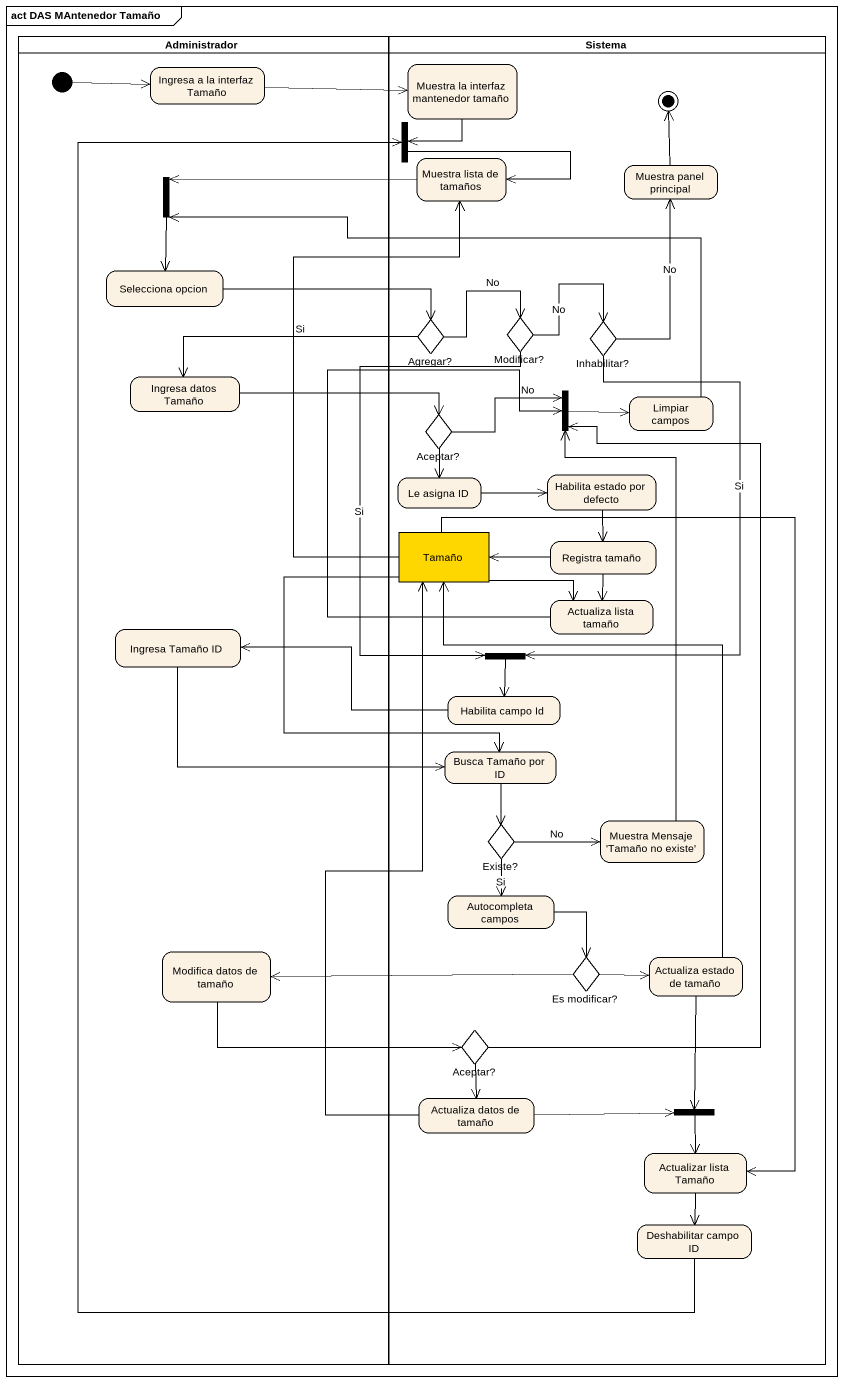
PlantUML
@startuml
mainframe act DAS MAntenedor Tamaño
hide empty description
state Administrador <<partition>> {
  state "Ingresa a la interfaz Tamaño" as Ingresa_a_la_interfaz_Tamaño
  state fork2 <<join>>
  state "Selecciona opcion" as Selecciona_opcion
  state "Ingresa datos Tamaño" as Ingresa_datos_Tamaño
  state "Ingresa Tamaño ID" as Ingresa_Tamaño_ID
  state "Modifica datos de tamaño" as Modifica_datos_de_tamaño
  [*] -right-> Ingresa_a_la_interfaz_Tamaño
}
state Sistema <<partition>> {
  state "Muestra la interfaz mantenedor tamaño" as Muestra_la_interfaz
  state fork1 <<join>>
  state "Muestra lista de tamaños" as Muestra_lista_de_tamaños
  state "Muestra panel principal" as Muestra_panel_principal
  state "Agregar?" as Agregar <<choice>>
  state "Modificar?" as Modificar <<choice>>
  state "Inhabilitar?" as Inhabilitar <<choice>>
  state "Aceptar?" as Aceptar <<choice>>
  state fork3 <<join>>
  state "Limpiar campos" as Limpiar_campos
  state "Le asigna ID" as Le_asigna_ID
  state "Habilita estado por defecto" as Habilita_estado_por_defecto
  state Tamaño <<object>> #FFD700
  state "Registra tamaño" as Registra_tamaño
  state "Actualiza lista tamaño" as Actualiza_lista_tamaño
  state fork4 <<join>>
  state "Habilita campo Id" as Habilita_campo_Id
  state "Busca Tamaño por ID" as Busca_Tamaño_por_ID
  state "Existe?" as Existe <<choice>>
  state "Muestra Mensaje 'Tamaño no existe'" as Muestra_Mensaje_Tamaño_no
  state "Autocompleta campos" as Autocompleta_campos
  state "Es modificar?" as Es_modificar <<choice>>
  state "Actualiza estado de tamaño" as Actualiza_estado_de_tamaño
  state "Aceptar?" as Aceptar_2 <<choice>>
  state "Actualiza datos de tamaño" as Actualiza_datos_de_tamaño
  state fork5 <<join>>
  state "Actualizar lista Tamaño" as Actualizar_lista_Tamaño
  state "Deshabilitar campo ID" as Deshabilitar_campo_ID
  Muestra_panel_principal -up-> [*]
}
Ingresa_a_la_interfaz_Tamaño -right-> Muestra_la_interfaz
Muestra_la_interfaz --> fork1
fork1 --> Muestra_lista_de_tamaños
fork2 --> Selecciona_opcion
Muestra_lista_de_tamaños -left-> fork2
Selecciona_opcion -right-> Agregar
Agregar -right-> Modificar : No
Agregar -left-> Ingresa_datos_Tamaño : Si
Modificar -right-> Inhabilitar : No
Modificar --> fork4 : Si
Inhabilitar -up-> Muestra_panel_principal : No
Inhabilitar --> fork4 : Si
Ingresa_datos_Tamaño -right-> Aceptar
Aceptar -right-> fork3 : No
Aceptar --> Le_asigna_ID
fork3 -right-> Limpiar_campos
Limpiar_campos -left-> fork2
Le_asigna_ID -right-> Habilita_estado_por_defecto
Habilita_estado_por_defecto --> Registra_tamaño
Tamaño -up-> Muestra_lista_de_tamaños
Tamaño -right-> Actualiza_lista_tamaño
Tamaño --> Busca_Tamaño_por_ID
Tamaño --> Actualizar_lista_Tamaño
Registra_tamaño -left-> Tamaño
Registra_tamaño --> Actualiza_lista_tamaño
Ingresa_Tamaño_ID -right-> Busca_Tamaño_por_ID
Actualiza_lista_tamaño -up-> fork3
fork4 --> Habilita_campo_Id
Habilita_campo_Id -left-> Ingresa_Tamaño_ID
Busca_Tamaño_por_ID --> Existe
Existe -right-> Muestra_Mensaje_Tamaño_no : No
Existe --> Autocompleta_campos : Si
Muestra_Mensaje_Tamaño_no -up-> fork3
Autocompleta_campos --> Es_modificar
Modifica_datos_de_tamaño -right-> Aceptar_2
Es_modificar -left-> Modifica_datos_de_tamaño
Es_modificar -right-> Actualiza_estado_de_tamaño
Actualiza_estado_de_tamaño -up-> Tamaño
Actualiza_estado_de_tamaño --> fork5
Aceptar_2 -up-> fork3
Aceptar_2 --> Actualiza_datos_de_tamaño
Actualiza_datos_de_tamaño -up-> Tamaño
Actualiza_datos_de_tamaño -right-> fork5
fork5 --> Actualizar_lista_Tamaño
Actualizar_lista_Tamaño --> Deshabilitar_campo_ID
Deshabilitar_campo_ID -up-> fork1
@enduml
